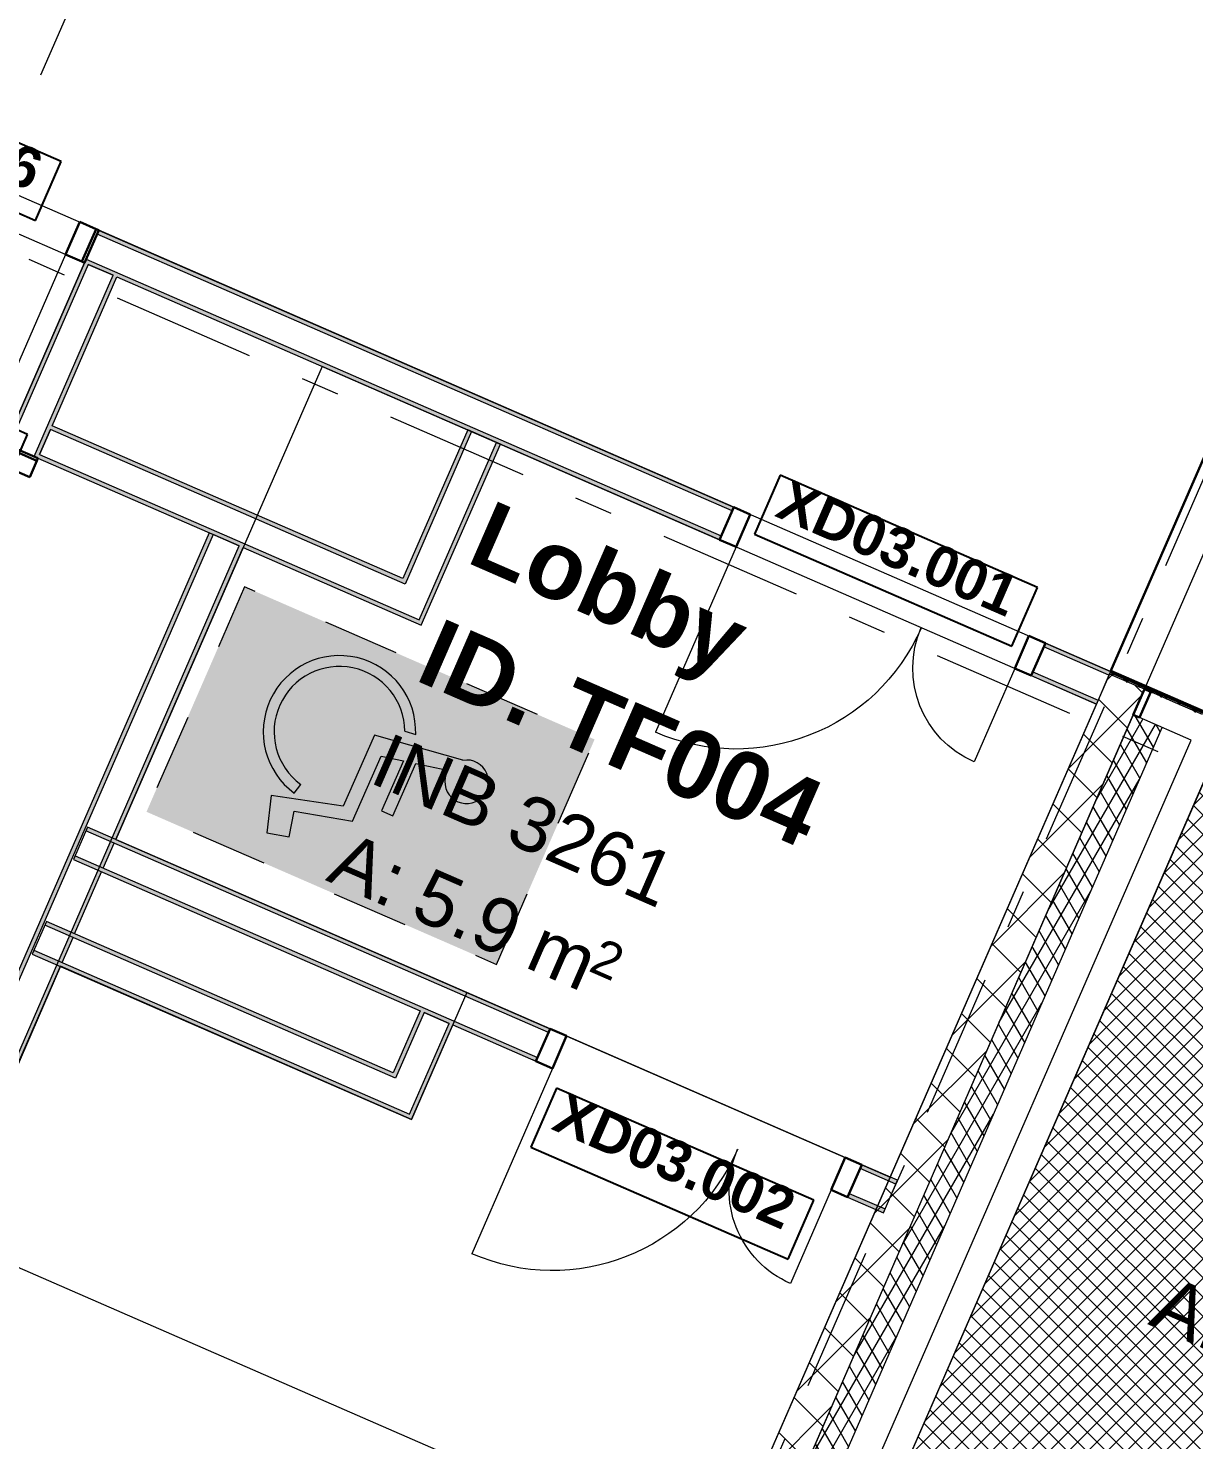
# Model space of a CAD drawing. Header units: millimetres. Extents: x -35034 to 431752, y -71616 to 25069.
# Drawn here: x 43988 to 48262, y -13675 to -8499 of the extents above; entities that cross this region are included whole.
import ezdxf
from ezdxf.enums import TextEntityAlignment as Align

# ---------------------------------------------------------------- set-up
doc = ezdxf.new("R2010")
doc.units = ezdxf.units.MM
doc.header["$MEASUREMENT"] = 0
doc.linetypes.add('Dashed', pattern=[564.444447, 282.222223, -282.222223])
doc.linetypes.add('Double Dashed', pattern=[1093.611073, 529.166651, -211.666656, 141.111112, -211.666656])
for name, color, linetype in [('A-05-M_Gross_Int_Circulation', 7, 'Continuous'), ('A-15-MG_Structural_Grid', 7, 'Continuous'), ('A-20-M_Floor_Slab', 7, 'Continuous'), ('A-25-M_Wall_Ext_Existing_HUB', 7, 'Continuous'), ('A-25-M_Wall_Int', 7, 'Continuous'), ('A-95-P_Drawing', 7, 'Continuous'), ('ArchiCAD Door Markers', 7, 'Continuous'), ('ArchiCAD Doors', 7, 'Continuous'), ('New_A-35-M_FFE-Zone', 7, 'Continuous'), ('New_ArchiCAD Windows', 7, 'Continuous')]:
    doc.layers.add(name, color=color, linetype=linetype)
for name, color, linetype, lineweight, true_color in [('A-05-M_Gross_Int_Circulation_Pen_No__74', 7, 'Continuous', 20, 0x606060), ('A-15-MG_Structural_Grid_Pen_No__163', 7, 'Continuous', 0, 0x750077), ('A-25-M_Wall_Ext_Existing_HUB_Pen_No__107', 7, 'Continuous', 15, 0xa6a6a6), ('A-25-M_Wall_Ext_Existing_HUB_Pen_No__43', 7, 'Continuous', 30, 0x444444), ('A-25-M_Wall_Int_Pen_No__102', 7, 'Continuous', 15, 0xcccccc), ('A-25-M_Wall_Int_Pen_No__107', 7, 'Continuous', 15, 0xa6a6a6), ('A-95-H_Fill_Plan.Fill#1_Pen_No__61', 7, 'Continuous', 20, 0x6a6a6a), ('ArchiCAD Doors_Pen_No__43', 7, 'Continuous', 30, 0x444444), ('ArchiCAD Doors_Pen_No__63', 7, 'Continuous', 20, 0x606060), ('New_A-25-M_Wall_Ext_Existing_HUB_Pen_No__27', 7, 'Continuous', 50, 0x2a2a2a), ('New_A-35-M_FFE-Zone_Pen_No__74', 7, 'Continuous', 20, 0x606060), ('New_ArchiCAD Windows_Pen_No__23', 7, 'Continuous', 30, 0x2a2a2a)]:
    doc.layers.add(name, color=color, linetype=linetype, lineweight=lineweight, true_color=true_color)
for name, color, linetype, lineweight in [('A-20-M_Floor_Slab_Pen_No__89', 8, 'Continuous', 20), ('A-25-M_Wall_Ext_Existing_HUB_Pen_No__1', 7, 'Continuous', 13), ('A-25-M_Wall_Int_Pen_No__1', 7, 'Continuous', 13), ('A-95-H_Fill_Plan.Fill#1_Pen_No__1', 7, 'Continuous', 13), ('A-95-P_Drawing_Pen_No__2', 8, 'Continuous', 15), ('ArchiCAD Door Markers_Pen_No__1', 7, 'Continuous', 13), ('ArchiCAD Door Markers_Pen_No__5', 7, 'Continuous', 25), ('ArchiCAD Doors_Pen_No__1', 7, 'Continuous', 13), ('ArchiCAD Zone Stamps_Pen_No__9', 7, 'Continuous', 13), ('New_A-25-M_Wall_Ext_Existing_HUB_Pen_No__155', 5, 'Continuous', 35), ('New_ArchiCAD Windows_Pen_No__1', 7, 'Continuous', 13), ('New_ArchiCAD Zone Stamps_Pen_No__6', 7, 'Continuous', 35), ('New_ArchiCAD Zone Stamps_Pen_No__9', 7, 'Continuous', 13)]:
    doc.layers.add(name, color=color, linetype=linetype, lineweight=lineweight)
doc.styles.add('GENERATED_STYLE_2', font='')
doc.styles.add('GENERATED_STYLE_3', font='')
doc.styles.add('GENERATED_STYLE_4', font='')
doc.styles.get('GENERATED_STYLE_2').set_extended_font_data('Arial', bold=True)
doc.styles.get('GENERATED_STYLE_3').set_extended_font_data('Arial')
doc.styles.get('GENERATED_STYLE_4').set_extended_font_data('Swis721 BT')
pattern_1 = [(103.994, (0, 0), (-1137.956, 451.319), [0, -965.2, 0, -1079.5, 0, -1031.875]), (73.994, (0, 0), (-1195.13, 1745.31), [0, -520.7, 0, -869.95, 0, -333.375]), (33.994, (-311.5, -716.2), (785.414, 1814.82), [0, -317.5, 0, -1143, 0, -1492.25]), (23.994, (-311.5, -716.2), (250.276, 1972.774), [0, -158.75, 0, -749.3, 0, -857.25])]
pattern_2 = [(45, (0, 0), (-35.35534, 35.35534), []), (135, (0, 0), (35.35534, 35.35534), [])]

# ---------------------------------------------------------------- blocks, each defined once
blk = doc.blocks.new('Prof_s Office_INB 3238_1_3', base_point=(49172.4, -13254.5))
at = {"layer": 'New_A-35-M_FFE-Zone_Pen_No__74', "linetype": 'Continuous'}
blk.add_line((48750.4, -10224.3), (46871.8, -14532.5), dxfattribs=at)
at = {"layer": 'New_ArchiCAD Zone Stamps_Pen_No__9'}
for tag, height, style, p in [('ROOM_NAME', 250, 'GENERATED_STYLE_2', (48703.6, -11853.6)), ('zoneNameLine2', 250, 'GENERATED_STYLE_2', (48515.2, -12285.8)), ('ROOM_NUMBER', 200, 'GENERATED_STYLE_3', (48326.8, -12706.5)), ('measuredAreaCode', 200, 'GENERATED_STYLE_3', (48169.8, -13066.6)), ('DUMMY_649', 200, 'GENERATED_STYLE_3', (48477.2, -13200.6)), ('DUMMY_650', 200, 'GENERATED_STYLE_3', (48966.5, -13414)), ('DUMMY_651', 133.3, 'GENERATED_STYLE_3', (49245.8, -13520.5))]:
    blk.add_attdef(tag, text='', height=height, rotation=336.4404, dxfattribs=dict(at, style=style)).set_placement(p, align=Align.TOP_LEFT)
blk = doc.blocks.new('Simple Window Opening[1]_3')
at = {"layer": 'New_ArchiCAD Windows_Pen_No__1', "linetype": 'Continuous'}
for p, q in [((49234, -8278.4), (49105.7, -8222.4)), ((49339.4, -8324.3), (49234, -8278.4)), ((49446.7, -8371.1), (49339.4, -8324.3)), ((49540.6, -8412.1), (49446.7, -8371.1)), ((48084.9, -10913.7), (47956.5, -10857.7)), ((48190.3, -10959.7), (48084.9, -10913.7)), ((48297.5, -11006.4), (48190.3, -10959.7)), ((48391.5, -11047.4), (48297.5, -11006.4))]:
    blk.add_line(p, q, dxfattribs=at)
at = {"layer": 'New_ArchiCAD Windows_Pen_No__23', "linetype": 'Continuous'}
for p, q in [((49105.7, -8222.4), (47956.5, -10857.7)), ((49540.6, -8412.1), (48391.5, -11047.4))]:
    blk.add_line(p, q, dxfattribs=at)
blk = doc.blocks.new('Wall_1_3', base_point=(44635.4, -19661.2))
at = {"layer": 'A-25-M_Wall_Ext_Existing_HUB', "linetype": 'Continuous', "lineweight": 0, "true_color": 0x000000}
h = blk.add_hatch(dxfattribs=at)
h.set_pattern_fill('Rigid_Insulation_0003', color=178, style=0, pattern_type=2)
h.set_pattern_definition([(0, (0, 0), (0, 130), []), (90, (0, 0), (-130, 0), [])])
h.paths.add_polyline_path([(48080.9, -10922.7), (48039.9, -11016.7), (48062.9, -11026.7), (48103.8, -10932.7)])
at = {"layer": 'A-25-M_Wall_Ext_Existing_HUB_Pen_No__107', "linetype": 'Continuous'}
h = blk.add_hatch(dxfattribs=at)
h.set_pattern_fill('Concrete_Block_0003', color=256, style=0, pattern_type=2)
h.set_pattern_definition([(45, (0, 0), (-91.92388, 91.92388), []), (135, (0, 0), (91.92388, 91.92388), [])])
h.paths.add_polyline_path([(47952.6, -10866.8), (44390.1, -19036.6), (44462.5, -19220.9), (48080.9, -10922.7), (48080.5, -10922.5), (48034.6, -10902.5)])
h = blk.add_hatch(dxfattribs=at)
h.set_pattern_fill('613_01__ad_AR_SAND_0003', color=256, style=0, pattern_type=2)
h.set_pattern_definition(pattern_1)
h.paths.add_polyline_path([(48252.6, -11109.4), (48387.5, -11056.4), (48103.8, -10932.7), (48062.9, -11026.7)])
h = blk.add_hatch(dxfattribs=at)
h.set_pattern_fill('Batt_Insulation_0003', color=256, style=0, pattern_type=2)
h.set_pattern_definition([(60, (0, 0), (-43.30127, 25), []), (120, (0, 0), (43.30127, 25), [])])
h.paths.add_polyline_path([(44462.5, -19220.9), (44521.9, -19372.3), (48145.4, -11062.6), (48062.9, -11026.7), (48039.9, -11016.7)])
h = blk.add_hatch(dxfattribs=at)
h.set_pattern_fill('613_01__ad_AR_SAND_0003', color=256, style=0, pattern_type=2)
h.set_pattern_definition(pattern_1)
h.paths.add_polyline_path([(44684.8, -19291.6), (44778.7, -19332.6), (48387.5, -11056.4), (48252.6, -11109.4)])
at = {"layer": 'New_A-25-M_Wall_Ext_Existing_HUB_Pen_No__155', "linetype": 'Continuous'}
h = blk.add_hatch(dxfattribs=at)
h.set_pattern_fill('Grid_5x5_Diagonal_0003', color=256, style=0, pattern_type=2)
h.set_pattern_definition(pattern_2)
h.paths.add_polyline_path([(47952.6, -10866.8), (48034.6, -10902.5), (48080.5, -10922.5), (48080.9, -10922.7), (48186.3, -10968.7), (48293.6, -11015.5), (48387.5, -11056.4), (48391.5, -11047.4), (47956.5, -10857.7)])
at = {"layer": 'A-25-M_Wall_Ext_Existing_HUB_Pen_No__1', "linetype": 'Continuous'}
for p, q in [((48034.6, -10902.5), (47952.6, -10866.8)), ((48080.5, -10922.5), (48034.6, -10902.5)), ((48080.9, -10922.7), (48080.5, -10922.5)), ((48186.3, -10968.7), (48103.8, -10932.7)), ((48186.3, -10968.7), (48103.8, -10932.7)), ((48293.6, -11015.5), (48186.3, -10968.7)), ((48293.6, -11015.5), (48186.3, -10968.7)), ((44462.5, -19220.9), (48039.9, -11016.7)), ((44521.9, -19372.3), (48145.4, -11062.6)), ((48252.6, -11109.4), (48062.9, -11026.7)), ((44609.6, -19464), (48252.6, -11109.4))]:
    blk.add_line(p, q, dxfattribs=at)
at = {"layer": 'A-25-M_Wall_Ext_Existing_HUB_Pen_No__1', "linetype": 'Continuous', "flags": 128}
for points in [[(47952.6, -10866.8), (44390.1, -19036.6)], [(44778.7, -19332.6), (48387.5, -11056.4)]]:
    blk.add_lwpolyline(points, dxfattribs=at)
at = {"layer": 'A-25-M_Wall_Ext_Existing_HUB_Pen_No__43', "linetype": 'Continuous'}
for p, q in [((48039.9, -11016.7), (48080.9, -10922.7)), ((48103.8, -10932.7), (48062.9, -11026.7)), ((48080.9, -10922.7), (48103.8, -10932.7)), ((48062.9, -11026.7), (48039.9, -11016.7))]:
    blk.add_line(p, q, dxfattribs=at)
at = {"layer": 'New_A-25-M_Wall_Ext_Existing_HUB_Pen_No__27', "linetype": 'Continuous'}
blk.add_line((47956.5, -10857.7), (48391.5, -11047.4), dxfattribs=at)
at = {"layer": 'New_ArchiCAD Windows', "color": 251, "linetype": 'Continuous', "lineweight": 20, "true_color": 0x606060}
blk.add_blockref('Simple Window Opening[1]_3', (0, 0), dxfattribs=at)
blk = doc.blocks.new('ECR Office_INB 3240_24_3', base_point=(40412, -12111.6))
at = {"layer": 'New_A-35-M_FFE-Zone_Pen_No__74', "linetype": 'Continuous'}
for p, q in [((44194.1, -9358.8), (42835.7, -8766.5)), ((42763.2, -12640.4), (44194.1, -9358.8))]:
    blk.add_line(p, q, dxfattribs=at)
at = {"layer": 'New_ArchiCAD Zone Stamps_Pen_No__6'}
for tag, height, style, p in [('ROOM_NAME', 250, 'GENERATED_STYLE_2', (40050.5, -10757.5)), ('zoneNameLine2', 250, 'GENERATED_STYLE_2', (39862.1, -11189.7)), ('ROOM_NUMBER', 200, 'GENERATED_STYLE_3', (39673.7, -11610.4)), ('measuredAreaCode', 200, 'GENERATED_STYLE_3', (39516.7, -11970.5)), ('DUMMY_649', 200, 'GENERATED_STYLE_3', (39824.1, -12104.5)), ('DUMMY_650', 200, 'GENERATED_STYLE_3', (40313.4, -12317.9)), ('DUMMY_651', 133.3, 'GENERATED_STYLE_3', (40592.7, -12424.4))]:
    blk.add_attdef(tag, text='', height=height, rotation=336.4404, dxfattribs=dict(at, style=style)).set_placement(p, align=Align.TOP_LEFT)
blk = doc.blocks.new('Hub Circulation Third_INB 3250_43_3', base_point=(35476.1, -4184.6))
at = {"layer": 'A-05-M_Gross_Int_Circulation_Pen_No__74', "linetype": 'Continuous'}
for p, q in [((21213, 803.9), (47956.6, -10857.6)), ((47956.6, -10857.6), (49095.8, -8245.2))]:
    blk.add_line(p, q, dxfattribs=at)
at = {"layer": 'ArchiCAD Zone Stamps_Pen_No__9'}
for tag, height, style, p in [('ROOM_NAME', 250, 'GENERATED_STYLE_2', (34329.2, -2488.1)), ('zoneNameLine2', 250, 'GENERATED_STYLE_2', (34140.8, -2920.2)), ('ROOM_NUMBER', 200, 'GENERATED_STYLE_3', (33952.4, -3340.9)), ('measuredAreaCode', 200, 'GENERATED_STYLE_3', (33795.3, -3701)), ('DUMMY_649', 200, 'GENERATED_STYLE_3', (34102.7, -3835.1)), ('DUMMY_650', 200, 'GENERATED_STYLE_3', (34731.9, -4109.4)), ('DUMMY_651', 133.3, 'GENERATED_STYLE_3', (35011.2, -4216))]:
    blk.add_attdef(tag, text='', height=height, rotation=336.4404, dxfattribs=dict(at, style=style)).set_placement(p, align=Align.TOP_LEFT)
blk = doc.blocks.new('Lobby_INB 3261_53_3', base_point=(45927.7, -11526.4))
at = {"layer": 'A-05-M_Gross_Int_Circulation_Pen_No__74', "linetype": 'Continuous'}
for p, q in [((45065.3, -9738.7), (44309, -11473.2)), ((47904.6, -10976.8), (45065.3, -9738.7)), ((47148.3, -12711.2), (47904.6, -10976.8)), ((44309, -11473.2), (47148.3, -12711.2))]:
    blk.add_line(p, q, dxfattribs=at)
at = {"layer": 'ArchiCAD Zone Stamps_Pen_No__9'}
for tag, height, style, p in [('ROOM_NAME', 250, 'GENERATED_STYLE_2', (45688.4, -10225.6)), ('zoneNameLine2', 250, 'GENERATED_STYLE_2', (45500, -10657.7)), ('ROOM_NUMBER', 200, 'GENERATED_STYLE_3', (45311.5, -11078.4)), ('measuredAreaCode', 200, 'GENERATED_STYLE_3', (45154.5, -11438.5)), ('DUMMY_649', 200, 'GENERATED_STYLE_3', (45461.9, -11572.5)), ('DUMMY_650', 200, 'GENERATED_STYLE_3', (45811.4, -11725)), ('DUMMY_651', 133.3, 'GENERATED_STYLE_3', (46090.7, -11831.5))]:
    blk.add_attdef(tag, text='', height=height, rotation=336.4404, dxfattribs=dict(at, style=style)).set_placement(p, align=Align.TOP_LEFT)
blk = doc.blocks.new('Stair 02_INB 3262_54_3', base_point=(44010, -15782.3))
at = {"layer": 'A-05-M_Gross_Int_Circulation_Pen_No__74', "linetype": 'Continuous'}
for p, q in [((44106, -11938.6), (41550.8, -17798.5)), ((45393.6, -12500.1), (44106, -11938.6)), ((45596.5, -12034.6), (45393.6, -12500.1)), ((47148.3, -12711.2), (45596.5, -12034.6)), ((44390.1, -19036.6), (47148.3, -12711.2))]:
    blk.add_line(p, q, dxfattribs=at)
at = {"layer": 'ArchiCAD Zone Stamps_Pen_No__9'}
for tag, height, style, p in [('ROOM_NAME', 250, 'GENERATED_STYLE_2', (43770.7, -14481.5)), ('zoneNameLine2', 250, 'GENERATED_STYLE_2', (43582.3, -14913.6)), ('ROOM_NUMBER', 200, 'GENERATED_STYLE_3', (43393.8, -15334.3)), ('measuredAreaCode', 200, 'GENERATED_STYLE_3', (43236.8, -15694.4)), ('ROOM_HOLES_PRM', 200, 'GENERATED_STYLE_3', (43544.2, -15828.5)), ('DUMMY_649', 200, 'GENERATED_STYLE_3', (44033.6, -16041.9)), ('DUMMY_650', 133.3, 'GENERATED_STYLE_3', (44312.8, -16148.4))]:
    blk.add_attdef(tag, text='', height=height, rotation=336.4404, dxfattribs=dict(at, style=style)).set_placement(p, align=Align.TOP_LEFT)
blk = doc.blocks.new('Slab_1_3', base_point=(7696.6, 5872.1))
at = {"layer": 'A-20-M_Floor_Slab_Pen_No__89', "linetype": 'Continuous', "flags": 128}
blk.add_lwpolyline([(18384.5, 14995), (19410.6, 17348.4), (53757.3, 2371.5), (53656.1, 2139.5), (53757, 2095.5), (46643.5, -14217.9), (43630.2, -12903.9), (41531.9, -17715.8), (41504.6, -17778.4), (31982.9, -13626.4), (12656.3, -5199.1)], dxfattribs=at)
blk = doc.blocks.new('Door with Sidelight on Side 2 19_4')
at = {"layer": 'ArchiCAD Doors_Pen_No__1', "linetype": 'Continuous'}
for p, q in [((-741, 0), (-741, -15)), ((741, 0), (741, -15)), ((-741, -15), (-741, -115)), ((741, -15), (741, -115)), ((-741, -115), (-741, -130)), ((741, -115), (741, -130))]:
    blk.add_line(p, q, dxfattribs=at)
at = {"layer": 'ArchiCAD Doors_Pen_No__43', "linetype": 'Continuous'}
for p, q in [((-731, 0), (-741, 0)), ((-741, 0), (-741, -130)), ((-665, 0), (-731, 0)), ((-731, 0), (-731, -130)), ((-346, 0), (-665, 0)), ((-665, 0), (-665, -130)), ((-665, -130), (-665, 0)), ((-346, -130), (-346, 0)), ((-234, 0), (-346, 0)), ((-346, 0), (-346, -130)), ((-234, -130), (-234, 0)), ((731, 0), (665, 0)), ((665, 0), (665, -130)), ((731, 0), (741, 0)), ((731, -130), (731, 0)), ((741, 0), (741, -130)), ((-731, -130), (-741, -130)), ((-731, -130), (-665, -130)), ((-665, -130), (-346, -130)), ((-346, -130), (-234, -130)), ((665, -130), (731, -130)), ((731, -130), (741, -130))]:
    blk.add_line(p, q, dxfattribs=at)
at = {"layer": 'ArchiCAD Doors_Pen_No__63', "linetype": 'Continuous'}
blk.add_line((665, 0), (665, 899), dxfattribs=at)
blk.add_arc((665, 0), 899, 90, 180, dxfattribs=at)
blk = doc.blocks.new('Door Stamp 17_4')
at = {"layer": 'ArchiCAD Door Markers_Pen_No__5', "linetype": 'Continuous'}
for p, q in [((514.6, -70), (-514.6, -70)), ((-514.6, -70), (-514.6, -305.7)), ((514.6, -70), (-514.6, -70)), ((514.6, -305.7), (514.6, -70)), ((-514.6, -305.7), (514.6, -305.7))]:
    blk.add_line(p, q, dxfattribs=at)
at = {"layer": 'ArchiCAD Door Markers_Pen_No__1', "style": 'GENERATED_STYLE_2'}
blk.add_attdef('AC_WIDO_ID', text='', height=150, rotation=180, dxfattribs=at).set_placement((457.5, -21.1), align=Align.BOTTOM_LEFT)
blk = doc.blocks.new('Double Door Asymmetric 19')
at = {"layer": 'ArchiCAD Doors_Pen_No__1', "linetype": 'Continuous'}
for p, q in [((-623.4, 0), (-635.4, 0)), ((-623.4, 0), (-623.4, -15)), ((623.4, 0), (623.4, -15)), ((623.4, 0), (635.4, 0)), ((-623.4, -15), (-623.4, -115)), ((623.4, -15), (623.4, -115)), ((-623.4, -130), (-635.4, -130)), ((-623.4, -115), (-623.4, -130)), ((623.4, -115), (623.4, -130)), ((623.4, -130), (635.4, -130))]:
    blk.add_line(p, q, dxfattribs=at)
at = {"layer": 'ArchiCAD Doors_Pen_No__43', "linetype": 'Continuous'}
for p, q in [((-557.4, 0), (-623.4, 0)), ((-623.4, 0), (-623.4, -130)), ((-557.4, -130), (-557.4, 0)), ((623.4, 0), (557.4, 0)), ((557.4, 0), (557.4, -130)), ((623.4, -130), (623.4, 0)), ((-623.4, -130), (-557.4, -130)), ((557.4, -130), (623.4, -130))]:
    blk.add_line(p, q, dxfattribs=at)
at = {"layer": 'ArchiCAD Doors_Pen_No__63', "linetype": 'Continuous'}
for p, q in [((-557.4, 0), (-557.4, 740.9)), ((557.4, 0), (557.4, 374))]:
    blk.add_line(p, q, dxfattribs=at)
for centre, radius, start, end in [((-557.4, 0), 740.9, 0, 90), ((557.4, 0), 374, 90, 180)]:
    blk.add_arc(centre, radius, start, end, dxfattribs=at)
blk = doc.blocks.new('Wall_17_3', base_point=(47956.6, -10857.6))
at = {"layer": 'A-25-M_Wall_Int_Pen_No__107', "linetype": 'Continuous'}
for points in [[(44240.1, -9253.4), (46568.9, -10268.9), (46574.9, -10255.1), (44246.1, -9239.7)], [(44200.1, -9345.1), (44194.2, -9358.8), (46522.9, -10374.3), (46528.9, -10360.5)], [(47717.8, -10753.5), (47711.8, -10767.2), (47950.6, -10871.4), (47956.6, -10857.6)], [(47665.8, -10872.6), (47904.6, -10976.8), (47910.6, -10963), (47671.8, -10858.9)]]:
    blk.add_hatch(color=256, dxfattribs=at).paths.add_polyline_path(points)
at = {"layer": 'A-25-M_Wall_Int_Pen_No__1', "linetype": 'Continuous'}
for p, q in [((44200.1, -9345.1), (44240.1, -9253.4)), ((44240.1, -9253.4), (44246.1, -9239.7)), ((46568.9, -10268.9), (44240.1, -9253.4)), ((44194.2, -9358.8), (44200.1, -9345.1)), ((44200.1, -9345.1), (46528.9, -10360.5)), ((46528.9, -10360.5), (46568.9, -10268.9)), ((46574.9, -10255.1), (46563.9, -10250.3)), ((46568.9, -10268.9), (46574.9, -10255.1)), ((46522.9, -10374.3), (46511.9, -10369.5)), ((46522.9, -10374.3), (46528.9, -10360.5)), ((47711.8, -10767.2), (47717.8, -10753.5)), ((47717.8, -10753.5), (47728.8, -10758.3)), ((47671.8, -10858.9), (47711.8, -10767.2)), ((47950.6, -10871.4), (47711.8, -10767.2)), ((47665.8, -10872.6), (47671.8, -10858.9)), ((47671.8, -10858.9), (47910.6, -10963)), ((47665.8, -10872.6), (47676.8, -10877.4))]:
    blk.add_line(p, q, dxfattribs=at)
at = {"layer": 'A-25-M_Wall_Int_Pen_No__1', "linetype": 'Continuous', "flags": 128}
for points in [[(46574.9, -10255.1), (44246.1, -9239.7)], [(44207.9, -9364.8), (44299.6, -9404.8)], [(44313.3, -9410.8), (46522.9, -10374.3)], [(47956.6, -10857.6), (47717.8, -10753.5)], [(47956.6, -10857.6), (47950.6, -10871.4)], [(47665.8, -10872.6), (47904.6, -10976.8)], [(47950.6, -10871.4), (47910.6, -10963)], [(47910.6, -10963), (47904.6, -10976.8)]]:
    blk.add_lwpolyline(points, dxfattribs=at)
at = {"layer": 'ArchiCAD Door Markers'}
ref = blk.add_blockref('Door Stamp 17_4', (43514.9, -9062.6), dxfattribs=dict(at, rotation=156.4404149440987))
ref.add_attrib('AC_WIDO_ID', 'XD03.006', dxfattribs={"layer": 'ArchiCAD Door Markers_Pen_No__1', "color": 7, "height": 150, "rotation": 336.4404, "style": 'GENERATED_STYLE_2'}).set_placement((43123.5, -8766.7), align=Align.BOTTOM_LEFT)
ref = blk.add_blockref('Door Stamp 17_4', (47094.4, -10623.5), dxfattribs=dict(at, rotation=156.4404149440987))
ref.add_attrib('AC_WIDO_ID', 'XD03.001', dxfattribs={"layer": 'ArchiCAD Door Markers_Pen_No__1', "color": 7, "height": 150, "rotation": 336.4404, "style": 'GENERATED_STYLE_2'}).set_placement((46703, -10327.5), align=Align.BOTTOM_LEFT)
at = {"layer": 'ArchiCAD Doors', "color": 251, "linetype": 'Continuous', "lineweight": 20, "true_color": 0x606060, "xscale": -1, "zscale": 1000, "rotation": 156.4404149440987}
for name, p in [('Door with Sidelight on Side 2 19_4', (43514.9, -9062.6)), ('Double Door Asymmetric 19', (47094.4, -10623.5))]:
    blk.add_blockref(name, p, dxfattribs=at)
blk = doc.blocks.new('Double Door Asymmetric 19_2')
at = {"layer": 'ArchiCAD Doors_Pen_No__1', "linetype": 'Continuous'}
for p, q in [((-623.4, 0), (-635.4, 0)), ((-623.4, -15), (-623.4, 0)), ((623.4, -15), (623.4, 0)), ((623.4, 0), (635.4, 0)), ((-623.4, -115), (-623.4, -15)), ((623.4, -115), (623.4, -15)), ((-623.4, -130), (-635.4, -130)), ((-623.4, -130), (-623.4, -115)), ((623.4, -130), (623.4, -115)), ((623.4, -130), (635.4, -130))]:
    blk.add_line(p, q, dxfattribs=at)
at = {"layer": 'ArchiCAD Doors_Pen_No__43', "linetype": 'Continuous'}
for p, q in [((-557.4, 0), (-623.4, 0)), ((-623.4, 0), (-623.4, -130)), ((-557.4, -130), (-557.4, 0)), ((623.4, 0), (557.4, 0)), ((557.4, 0), (557.4, -130)), ((623.4, -130), (623.4, 0)), ((-623.4, -130), (-557.4, -130)), ((557.4, -130), (623.4, -130))]:
    blk.add_line(p, q, dxfattribs=at)
at = {"layer": 'ArchiCAD Doors_Pen_No__63', "linetype": 'Continuous'}
for p, q in [((-557.4, 0), (-557.4, 740.9)), ((557.4, 0), (557.4, 374))]:
    blk.add_line(p, q, dxfattribs=at)
for centre, radius, start, end in [((-557.4, 0), 740.9, 0, 90), ((557.4, 0), 374, 90, 180)]:
    blk.add_arc(centre, radius, start, end, dxfattribs=at)
blk = doc.blocks.new('Door Stamp 17_2')
at = {"layer": 'ArchiCAD Door Markers_Pen_No__5', "linetype": 'Continuous'}
for p, q in [((514.6, -190), (-514.6, -190)), ((-514.6, -190), (-514.6, -425.7)), ((514.6, -425.7), (514.6, -190)), ((-514.6, -425.7), (514.6, -425.7)), ((-514.6, -425.7), (514.6, -425.7))]:
    blk.add_line(p, q, dxfattribs=at)
at = {"layer": 'ArchiCAD Door Markers_Pen_No__1', "style": 'GENERATED_STYLE_2'}
blk.add_attdef('AC_WIDO_ID', text='', height=150, dxfattribs=at).set_placement((-457.5, -376.8), align=Align.BOTTOM_LEFT)
blk = doc.blocks.new('Wall_38_3', base_point=(44205.4, -11428))
at = {"layer": 'A-25-M_Wall_Int_Pen_No__107', "linetype": 'Continuous'}
for points in [[(44205.4, -11428), (44199.4, -11441.7), (45895.5, -12181.3), (45901.4, -12167.5)], [(44159.5, -11533.4), (44153.5, -11547.2), (45849.5, -12286.7), (45855.5, -12273)], [(47044.4, -12665.9), (47038.4, -12679.7), (47169.4, -12736.8), (47175.3, -12723)], [(46998.4, -12771.3), (46992.4, -12785.1), (47123.4, -12842.2), (47129.4, -12828.4)]]:
    blk.add_hatch(color=256, dxfattribs=at).paths.add_polyline_path(points)
at = {"layer": 'A-25-M_Wall_Int_Pen_No__1', "linetype": 'Continuous'}
for p, q in [((45895.5, -12181.3), (44199.4, -11441.7)), ((44159.5, -11533.4), (45855.5, -12273)), ((45901.4, -12167.5), (45890.4, -12162.7)), ((45895.5, -12181.3), (45855.5, -12273)), ((45901.4, -12167.5), (45895.5, -12181.3)), ((45849.5, -12286.7), (45838.5, -12281.9)), ((45855.5, -12273), (45849.5, -12286.7)), ((47038.4, -12679.7), (46998.4, -12771.3)), ((47044.4, -12665.9), (47038.4, -12679.7)), ((47169.4, -12736.8), (47038.4, -12679.7)), ((47044.4, -12665.9), (47055.4, -12670.7)), ((46998.4, -12771.3), (46992.4, -12785.1)), ((46998.4, -12771.3), (47129.4, -12828.4)), ((46992.4, -12785.1), (47003.4, -12789.9))]:
    blk.add_line(p, q, dxfattribs=at)
at = {"layer": 'A-25-M_Wall_Int_Pen_No__1', "linetype": 'Continuous', "flags": 128}
for points in [[(44205.4, -11428), (44153.5, -11547.2)], [(45901.4, -12167.5), (44205.4, -11428)], [(44153.5, -11547.2), (45425.4, -12101.8)], [(45439.2, -12107.8), (45530.8, -12147.7)], [(45544.6, -12153.7), (45849.5, -12286.7)], [(47175.3, -12723), (47044.4, -12665.9)], [(47123.4, -12842.2), (47175.3, -12723)], [(46992.4, -12785.1), (47123.4, -12842.2)]]:
    blk.add_lwpolyline(points, dxfattribs=at)
at = {"layer": 'ArchiCAD Door Markers'}
ref = blk.add_blockref('Door Stamp 17_2', (46472.9, -12416.7), dxfattribs=dict(at, rotation=336.4403413236727))
ref.add_attrib('AC_WIDO_ID', 'XD03.002', dxfattribs={"layer": 'ArchiCAD Door Markers_Pen_No__1', "color": 7, "height": 150, "rotation": 336.4403, "style": 'GENERATED_STYLE_2'}).set_placement((45883.4, -12575.2), align=Align.BOTTOM_LEFT)
at = {"layer": 'ArchiCAD Doors', "color": 251, "linetype": 'Continuous', "lineweight": 20, "true_color": 0x606060, "xscale": -1, "zscale": 1000, "rotation": 156.4403413236727}
blk.add_blockref('Double Door Asymmetric 19_2', (46421, -12535.9), dxfattribs=at)
blk = doc.blocks.new('Wall_39_3', base_point=(44054.4, -11774.3))
at = {"layer": 'A-25-M_Wall_Int_Pen_No__107', "linetype": 'Continuous'}
for points in [[(45326.4, -12328.9), (44054.4, -11774.3), (44048.4, -11788.1), (45334.1, -12348.7)], [(44002.4, -11893.5), (45393.6, -12500.1), (45385.8, -12480.3), (44008.4, -11879.7)]]:
    blk.add_hatch(color=256, dxfattribs=at).paths.add_polyline_path(points)
at = {"layer": 'A-25-M_Wall_Int_Pen_No__1', "linetype": 'Continuous'}
for p, q in [((45334.1, -12348.7), (44048.4, -11788.1)), ((44008.4, -11879.7), (45385.8, -12480.3))]:
    blk.add_line(p, q, dxfattribs=at)
at = {"layer": 'A-25-M_Wall_Int_Pen_No__1', "linetype": 'Continuous', "flags": 128}
for points in [[(44054.4, -11774.3), (44002.4, -11893.5)], [(45326.4, -12328.9), (44054.4, -11774.3)], [(44002.4, -11893.5), (45393.6, -12500.1)]]:
    blk.add_lwpolyline(points, dxfattribs=at)
blk = doc.blocks.new('Wall_40_3', base_point=(45326.4, -12328.9))
at = {"layer": 'A-25-M_Wall_Int_Pen_No__107', "linetype": 'Continuous'}
for points in [[(45425.4, -12101.8), (45326.4, -12328.9), (45334.1, -12348.7), (45439.2, -12107.8)], [(45393.6, -12500.1), (45544.6, -12153.7), (45530.8, -12147.7), (45385.8, -12480.3)]]:
    blk.add_hatch(color=256, dxfattribs=at).paths.add_polyline_path(points)
at = {"layer": 'A-25-M_Wall_Int_Pen_No__1', "linetype": 'Continuous'}
for p, q in [((45439.2, -12107.8), (45334.1, -12348.7)), ((45385.8, -12480.3), (45530.8, -12147.7))]:
    blk.add_line(p, q, dxfattribs=at)
at = {"layer": 'A-25-M_Wall_Int_Pen_No__1', "linetype": 'Continuous', "flags": 128}
for points in [[(45425.4, -12101.8), (45326.4, -12328.9)], [(45530.8, -12147.7), (45439.2, -12107.8)], [(45393.6, -12500.1), (45544.6, -12153.7)]]:
    blk.add_lwpolyline(points, dxfattribs=at)
blk = doc.blocks.new('Wall_41_3', base_point=(44723.9, -10238.9))
at = {"layer": 'A-25-M_Wall_Int_Pen_No__107', "linetype": 'Continuous'}
for points in [[(45361.9, -10517.1), (44723.9, -10238.9), (44717.9, -10252.7), (45369.7, -10536.9)], [(44671.9, -10358.1), (45429.1, -10688.2), (45421.3, -10668.5), (44677.9, -10344.3)]]:
    blk.add_hatch(color=256, dxfattribs=at).paths.add_polyline_path(points)
at = {"layer": 'A-25-M_Wall_Int_Pen_No__1', "linetype": 'Continuous'}
for p, q in [((45369.7, -10536.9), (44717.9, -10252.7)), ((44677.9, -10344.3), (45421.3, -10668.5))]:
    blk.add_line(p, q, dxfattribs=at)
at = {"layer": 'A-25-M_Wall_Int_Pen_No__1', "linetype": 'Continuous', "flags": 128}
for points in [[(45361.9, -10517.1), (44723.9, -10238.9)], [(44671.9, -10358.1), (44761.8, -10397.3)], [(44775.5, -10403.3), (45429.1, -10688.2)]]:
    blk.add_lwpolyline(points, dxfattribs=at)
blk = doc.blocks.new('Wall_42_3', base_point=(45361.9, -10517.1))
at = {"layer": 'A-25-M_Wall_Int_Pen_No__107', "linetype": 'Continuous'}
for points in [[(45599.7, -9971.7), (45361.9, -10517.1), (45369.7, -10536.9), (45613.5, -9977.7)], [(45429.1, -10688.2), (45718.9, -10023.7), (45705.1, -10017.7), (45421.3, -10668.5)]]:
    blk.add_hatch(color=256, dxfattribs=at).paths.add_polyline_path(points)
at = {"layer": 'A-25-M_Wall_Int_Pen_No__1', "linetype": 'Continuous'}
for p, q in [((45613.5, -9977.7), (45369.7, -10536.9)), ((45421.3, -10668.5), (45705.1, -10017.7))]:
    blk.add_line(p, q, dxfattribs=at)
at = {"layer": 'A-25-M_Wall_Int_Pen_No__1', "linetype": 'Continuous', "flags": 128}
for points in [[(45599.7, -9971.7), (45361.9, -10517.1)], [(45718.9, -10023.7), (45599.7, -9971.7)], [(45429.1, -10688.2), (45718.9, -10023.7)]]:
    blk.add_lwpolyline(points, dxfattribs=at)
blk = doc.blocks.new('Double Door 19')
at = {"layer": 'ArchiCAD Doors_Pen_No__1', "linetype": 'Continuous'}
for p, q in [((-450, 0), (-450, -15)), ((450, 0), (450, -15)), ((-450, -15), (-450, -115)), ((450, -15), (450, -115)), ((-450, -115), (-450, -130)), ((450, -115), (450, -130))]:
    blk.add_line(p, q, dxfattribs=at)
at = {"layer": 'ArchiCAD Doors_Pen_No__43', "linetype": 'Continuous'}
for p, q in [((-440, 0), (-450, 0)), ((-450, 0), (-450, -130)), ((-374, 0), (-440, 0)), ((-440, 0), (-440, -130)), ((-374, -130), (-374, 0)), ((440, 0), (374, 0)), ((374, 0), (374, -130)), ((440, 0), (450, 0)), ((440, -130), (440, 0)), ((450, 0), (450, -130)), ((-440, -130), (-450, -130)), ((-440, -130), (-374, -130)), ((374, -130), (440, -130)), ((440, -130), (450, -130))]:
    blk.add_line(p, q, dxfattribs=at)
at = {"layer": 'ArchiCAD Doors_Pen_No__63', "linetype": 'Continuous'}
for p, q in [((-374, 0), (-9.9, 85.6)), ((374, 0), (9.9, 85.6))]:
    blk.add_line(p, q, dxfattribs=at)
for centre, start, end in [((-374, 0), 0, 13.2277), ((374, 0), 166.7723, 180)]:
    blk.add_arc(centre, 374, start, end, dxfattribs=at)
blk = doc.blocks.new('Wall_43_3', base_point=(44246.1, -9239.7))
at = {"layer": 'A-25-M_Wall_Int_Pen_No__107', "linetype": 'Continuous'}
for points in [[(44194.2, -9358.8), (43904.4, -10023.4), (43918.1, -10029.4), (44207.9, -9364.8)], [(44009.8, -10069.4), (44023.5, -10075.3), (44313.3, -9410.8), (44299.6, -9404.8)], [(43174.9, -11696.3), (43188.6, -11702.3), (43198.6, -11679.3), (43184.9, -11673.3)], [(43280.3, -11742.3), (43294.1, -11748.3), (43304.1, -11725.3), (43290.3, -11719.3)], [(42815.2, -12521.3), (42763.2, -12640.4), (42782.9, -12632.7), (42828.9, -12527.3)], [(42914.6, -12581), (42934.3, -12573.2), (42920.6, -12567.2)]]:
    blk.add_hatch(color=256, dxfattribs=at).paths.add_polyline_path(points)
at = {"layer": 'A-25-M_Wall_Int_Pen_No__1', "linetype": 'Continuous'}
for p, q in [((44207.9, -9364.8), (43918.1, -10029.4)), ((44009.8, -10069.4), (44299.6, -9404.8)), ((43904.4, -10023.4), (43918.1, -10029.4)), ((43918.1, -10029.4), (44009.8, -10069.4)), ((44009.8, -10069.4), (44023.5, -10075.3)), ((43174.9, -11696.3), (43188.6, -11702.3)), ((43184.9, -11673.3), (43198.6, -11679.3)), ((43198.6, -11679.3), (43188.6, -11702.3)), ((43198.6, -11679.3), (43290.3, -11719.3)), ((43188.6, -11702.3), (43280.3, -11742.3)), ((43280.3, -11742.3), (43290.3, -11719.3)), ((43280.3, -11742.3), (43294.1, -11748.3)), ((43290.3, -11719.3), (43304.1, -11725.3)), ((42815.2, -12521.3), (42828.9, -12527.3)), ((42828.9, -12527.3), (42782.9, -12632.7)), ((42828.9, -12527.3), (42920.6, -12567.2)), ((42914.6, -12581), (42920.6, -12567.2)), ((42920.6, -12567.2), (42934.3, -12573.2))]:
    blk.add_line(p, q, dxfattribs=at)
at = {"layer": 'A-25-M_Wall_Int_Pen_No__1', "linetype": 'Continuous', "flags": 128}
for points in [[(44194.2, -9358.8), (43904.4, -10023.4)], [(44299.6, -9404.8), (44207.9, -9364.8)], [(44075.5, -9956.2), (44313.3, -9410.8)], [(44029.5, -10061.6), (44069.5, -9969.9)], [(43184.9, -11673.3), (43174.9, -11696.3)], [(43294.1, -11748.3), (43304.1, -11725.3)], [(42815.2, -12521.3), (42763.2, -12640.4)]]:
    blk.add_lwpolyline(points, dxfattribs=at)
at = {"layer": 'ArchiCAD Door Markers'}
ref = blk.add_blockref('Door Stamp 17_4', (43843.7, -10487.8), dxfattribs=dict(at, rotation=246.4403199819934))
ref.add_attrib('AC_WIDO_ID', 'XD03.005', dxfattribs={"layer": 'ArchiCAD Door Markers_Pen_No__1', "color": 7, "height": 150, "rotation": 66.4403, "style": 'GENERATED_STYLE_2'}).set_placement((43596.6, -10830.3), align=Align.BOTTOM_LEFT)
ref = blk.add_blockref('Door Stamp 17_4', (43483.9, -11312.8), dxfattribs=dict(at, rotation=246.4403199819934))
ref.add_attrib('AC_WIDO_ID', 'XD03.004', dxfattribs={"layer": 'ArchiCAD Door Markers_Pen_No__1', "color": 7, "height": 150, "rotation": 66.4403, "style": 'GENERATED_STYLE_2'}).set_placement((43236.9, -11655.3), align=Align.BOTTOM_LEFT)
ref = blk.add_blockref('Door Stamp 17_4', (43114.2, -12160.8), dxfattribs=dict(at, rotation=246.4403199819934))
ref.add_attrib('AC_WIDO_ID', 'XD03.003', dxfattribs={"layer": 'ArchiCAD Door Markers_Pen_No__1', "color": 7, "height": 150, "rotation": 66.4403, "style": 'GENERATED_STYLE_2'}).set_placement((42867.2, -12503.2), align=Align.BOTTOM_LEFT)
at = {"layer": 'ArchiCAD Doors', "color": 251, "linetype": 'Continuous', "lineweight": 20, "true_color": 0x606060, "zscale": 1000, "rotation": 66.4403199819934}
for p in [(43724.5, -10435.9), (43364.8, -11260.9)]:
    blk.add_blockref('Double Door 19', p, dxfattribs=at)
at = {"layer": 'ArchiCAD Doors', "color": 251, "linetype": 'Continuous', "lineweight": 20, "true_color": 0x606060, "xscale": -1, "zscale": 1000, "rotation": 66.4403199819934}
blk.add_blockref('Double Door 19', (42995, -12108.8), dxfattribs=at)
blk = doc.blocks.new('Wall_45_3', base_point=(43956.3, -9904.2))
at = {"layer": 'A-25-M_Wall_Int_Pen_No__107', "linetype": 'Continuous'}
for points in [[(44723.9, -10238.9), (44075.5, -9956.2), (44069.5, -9969.9), (44717.9, -10252.7)], [(44023.5, -10075.3), (44671.9, -10358.1), (44677.9, -10344.3), (44029.5, -10061.6)]]:
    blk.add_hatch(color=256, dxfattribs=at).paths.add_polyline_path(points)
at = {"layer": 'A-25-M_Wall_Int_Pen_No__1', "linetype": 'Continuous'}
for p, q in [((44717.9, -10252.7), (44069.5, -9969.9)), ((44029.5, -10061.6), (44677.9, -10344.3))]:
    blk.add_line(p, q, dxfattribs=at)
at = {"layer": 'A-25-M_Wall_Int_Pen_No__1', "linetype": 'Continuous', "flags": 128}
for points in [[(44069.5, -9969.9), (44029.5, -10061.6)], [(44723.9, -10238.9), (44075.5, -9956.2)], [(44023.5, -10075.3), (44671.9, -10358.1)]]:
    blk.add_lwpolyline(points, dxfattribs=at)
blk = doc.blocks.new('Wall_81_3', base_point=(41550.9, -17798.3))
at = {"layer": 'A-25-M_Wall_Int_Pen_No__107', "linetype": 'Continuous'}
for points in [[(44651.8, -10349.3), (41427.2, -17744.3), (41440.9, -17750.3), (44665.5, -10355.3)], [(41550.9, -17798.3), (44775.5, -10403.3), (44761.8, -10397.3), (41537.2, -17792.3)]]:
    blk.add_hatch(color=256, dxfattribs=at).paths.add_polyline_path(points)
at = {"layer": 'A-25-M_Wall_Int_Pen_No__1', "linetype": 'Continuous'}
for p, q in [((44665.5, -10355.3), (41440.9, -17750.3)), ((41537.2, -17792.3), (44761.8, -10397.3))]:
    blk.add_line(p, q, dxfattribs=at)
at = {"layer": 'A-25-M_Wall_Int_Pen_No__1', "linetype": 'Continuous', "flags": 128}
for points in [[(44651.8, -10349.3), (43562.6, -12847.2)], [(44761.8, -10397.3), (44665.5, -10355.3)], [(44309, -11473.2), (44775.5, -10403.3)], [(44263, -11578.6), (44303, -11486.9)], [(44158, -11819.5), (44257, -11592.3)], [(44112, -11924.9), (44152, -11833.2)], [(41550.9, -17798.3), (44106, -11938.6)]]:
    blk.add_lwpolyline(points, dxfattribs=at)
blk = doc.blocks.new('Sign Disabled 19')
at = {"layer": 'A-95-P_Drawing_Pen_No__2', "linetype": 'Continuous'}
for p, q in [((-123.6, 420.7), (-78.8, 86.1)), ((-67.4, 383.6), (-67.2, 385.5)), ((-43.7, 267.7), (-67.4, 383.6)), ((165.7, 266.8), (-43.7, 267.7)), ((165.6, 221), (165.7, 266.8)), ((-136, 183.1), (-141.5, 224.1)), ((-17.6, 139.9), (-34.4, 221.8)), ((-34.4, 221.8), (165.6, 221)), ((243.1, 138.9), (-17.6, 139.9)), ((294.8, -71.4), (243.1, 138.9)), ((-78.8, 86.1), (205.6, 84.9)), ((205.6, 84.9), (275.7, -172.4)), ((387.9, -51.1), (294.8, -71.4)), ((407.9, -132.4), (387.9, -51.1)), ((234, -97.7), (195.1, -88.9)), ((275.7, -172.4), (407.9, -132.4))]:
    blk.add_line(p, q, dxfattribs=at)
for centre, radius, start, end in [((-56.9, 464.8), 79.9, 262.6381, 213.4333), ((-38.6, -35.9), 279.6, 111.5915, 347.2138), ((-38.6, -35.8), 239.7, 113.9786, 347.2138)]:
    blk.add_arc(centre, radius, start, end, dxfattribs=at)
blk = doc.blocks.new('Standard grid marker')
at = {"layer": 'A-15-MG_Structural_Grid_Pen_No__163', "linetype": 'Double Dashed'}
blk.add_line((1000, 0), (29726, 0), dxfattribs=at)
at = {"layer": 'A-15-MG_Structural_Grid_Pen_No__163', "style": 'GENERATED_STYLE_4'}
for tag, p in [('AC_MarkerText_1_0', (-500, 41.2)), ('AC_MarkerText_1_1', (31226, 41.2))]:
    blk.add_attdef(tag, text='', height=350, rotation=90, dxfattribs=at).set_placement(p, align=Align.MIDDLE_CENTER)
blk = doc.blocks.new('Standard grid marker_3')
at = {"layer": 'A-15-MG_Structural_Grid_Pen_No__163', "linetype": 'Double Dashed'}
blk.add_line((1000, 0), (74254.8, 0), dxfattribs=at)
at = {"layer": 'A-15-MG_Structural_Grid_Pen_No__163', "style": 'GENERATED_STYLE_4'}
for tag, p in [('AC_MarkerText_1_0', (-500, 43.4)), ('AC_MarkerText_1_1', (75754.8, 43.4))]:
    blk.add_attdef(tag, text='', height=350, rotation=360, dxfattribs=at).set_placement(p, align=Align.MIDDLE_CENTER)

msp = doc.modelspace()

# ---------------------------------------------------------------- hatches: boundary and pattern name
at = {"layer": 'A-25-M_Wall_Int_Pen_No__102', "linetype": 'Continuous'}
h = msp.add_hatch(dxfattribs=at)
h.set_pattern_fill('Grid_5x5_Diagonal_0003', color=256, style=0, pattern_type=2)
h.set_pattern_definition(pattern_2)
h.paths.add_polyline_path([(44880.6, -19098.9), (49530.7, -8434.9), (45337, -6606.2), (47851.2, -840.5), (48934.2, -1312.7), (50997.6, 3419.4), (74273.5, -6730.2), (65045.9, -27891.9)])
at = {"layer": 'A-95-H_Fill_Plan.Fill#1_Pen_No__61', "linetype": 'Continuous', "lineweight": 0, "true_color": 0x1a1a1a}
msp.add_hatch(color=179, dxfattribs=at).paths.add_polyline_path([(45704.8, -11931.6), (46064.5, -11106.6), (44781.2, -10547), (44421.5, -11372)])

# ---------------------------------------------------------------- linework, layer by layer
at = {"layer": 'A-95-H_Fill_Plan.Fill#1_Pen_No__1', "linetype": 'Dashed', "flags": 128}
msp.add_lwpolyline([(45704.8, -11931.6), (46064.5, -11106.6), (44781.2, -10547), (44421.5, -11372)], close=True, dxfattribs=at)

# ---------------------------------------------------------------- block references
at = {"layer": 'A-05-M_Gross_Int_Circulation', "linetype": 'Continuous'}
for name, p in [('Hub Circulation Third_INB 3250_43_3', (35476.1, -4184.6)), ('Stair 02_INB 3262_54_3', (44010, -15782.3))]:
    msp.add_blockref(name, p, dxfattribs=at)
ref = msp.add_blockref('Lobby_INB 3261_53_3', (45927.7, -11526.4), dxfattribs=at)
ref.add_attrib('ROOM_NAME', 'Lobby', dxfattribs={"layer": 'ArchiCAD Zone Stamps_Pen_No__9', "color": 7, "height": 250, "rotation": 336.4404, "style": 'GENERATED_STYLE_2'}).set_placement((45688.4, -10225.6), align=Align.TOP_LEFT)
ref.add_attrib('ROOM_NUMBER', 'INB 3261', dxfattribs={"layer": 'ArchiCAD Zone Stamps_Pen_No__9', "color": 7, "height": 200, "rotation": 336.4404, "style": 'GENERATED_STYLE_3'}).set_placement((45311.5, -11078.4), align=Align.TOP_LEFT)
ref.add_attrib('zoneNameLine2', 'ID. TF004', dxfattribs={"layer": 'ArchiCAD Zone Stamps_Pen_No__9', "color": 7, "height": 250, "rotation": 336.4404, "style": 'GENERATED_STYLE_2'}).set_placement((45500, -10657.7), align=Align.TOP_LEFT)
ref.add_attrib('measuredAreaCode', 'A: ', dxfattribs={"layer": 'ArchiCAD Zone Stamps_Pen_No__9', "color": 7, "height": 200, "rotation": 336.4404, "style": 'GENERATED_STYLE_3'}).set_placement((45154.5, -11438.5), align=Align.TOP_LEFT)
ref.add_attrib('DUMMY_649', '5.9', dxfattribs={"layer": 'ArchiCAD Zone Stamps_Pen_No__9', "color": 7, "height": 200, "rotation": 336.4404, "style": 'GENERATED_STYLE_3'}).set_placement((45461.9, -11572.5), align=Align.TOP_LEFT)
ref.add_attrib('DUMMY_650', ' m', dxfattribs={"layer": 'ArchiCAD Zone Stamps_Pen_No__9', "color": 7, "height": 200, "rotation": 336.4404, "style": 'GENERATED_STYLE_3'}).set_placement((45811.4, -11725), align=Align.TOP_LEFT)
ref.add_attrib('DUMMY_651', '2', dxfattribs={"layer": 'ArchiCAD Zone Stamps_Pen_No__9', "color": 7, "height": 133.3, "rotation": 336.4404, "style": 'GENERATED_STYLE_3'}).set_placement((46090.7, -11831.5), align=Align.TOP_LEFT)
at = {"layer": 'A-15-MG_Structural_Grid', "color": 8, "linetype": 'Continuous', "lineweight": 15, "zscale": 1000}
for name, p, rotation in [('Standard grid marker_3', (2296.2, 8834.4), 336.440411583993), ('Standard grid marker', (50764, 6765.2), 246.440411583993), ('Standard grid marker', (54888.9, 4966.5), 246.440411583993)]:
    msp.add_blockref(name, p, dxfattribs=dict(at, rotation=rotation))
at = {"layer": 'A-20-M_Floor_Slab', "color": 8, "linetype": 'Continuous', "lineweight": 20}
msp.add_blockref('Slab_1_3', (7696.6, 5872.1), dxfattribs=at)
at = {"layer": 'A-25-M_Wall_Ext_Existing_HUB', "color": 250, "lineweight": 50, "true_color": 0x2a2a2a}
msp.add_blockref('Wall_1_3', (44635.4, -19661.2), dxfattribs=at)
at = {"layer": 'A-25-M_Wall_Int', "color": 250, "lineweight": 50, "true_color": 0x2a2a2a}
for name, p in [('Wall_17_3', (47956.6, -10857.6)), ('Wall_43_3', (44246.1, -9239.7)), ('Wall_45_3', (43956.3, -9904.2)), ('Wall_42_3', (45361.9, -10517.1)), ('Wall_41_3', (44723.9, -10238.9)), ('Wall_81_3', (41550.9, -17798.3)), ('Wall_38_3', (44205.4, -11428)), ('Wall_39_3', (44054.4, -11774.3)), ('Wall_40_3', (45326.4, -12328.9))]:
    msp.add_blockref(name, p, dxfattribs=at)
at = {"layer": 'A-95-P_Drawing', "linetype": 'Continuous', "zscale": 1000, "rotation": 246.4404115839943}
msp.add_blockref('Sign Disabled 19', (45146.6, -11128.4), dxfattribs=at)
at = {"layer": 'New_A-35-M_FFE-Zone', "linetype": 'Continuous'}
msp.add_blockref('ECR Office_INB 3240_24_3', (40412, -12111.6), dxfattribs=at)
ref = msp.add_blockref('Prof_s Office_INB 3238_1_3', (49172.4, -13254.5), dxfattribs=at)
ref.add_attrib('measuredAreaCode', 'A: ', dxfattribs={"layer": 'New_ArchiCAD Zone Stamps_Pen_No__9', "color": 7, "height": 200, "rotation": 336.4404, "style": 'GENERATED_STYLE_3'}).set_placement((48169.8, -13066.6), align=Align.TOP_LEFT)

doc.saveas('drawing.dxf')
